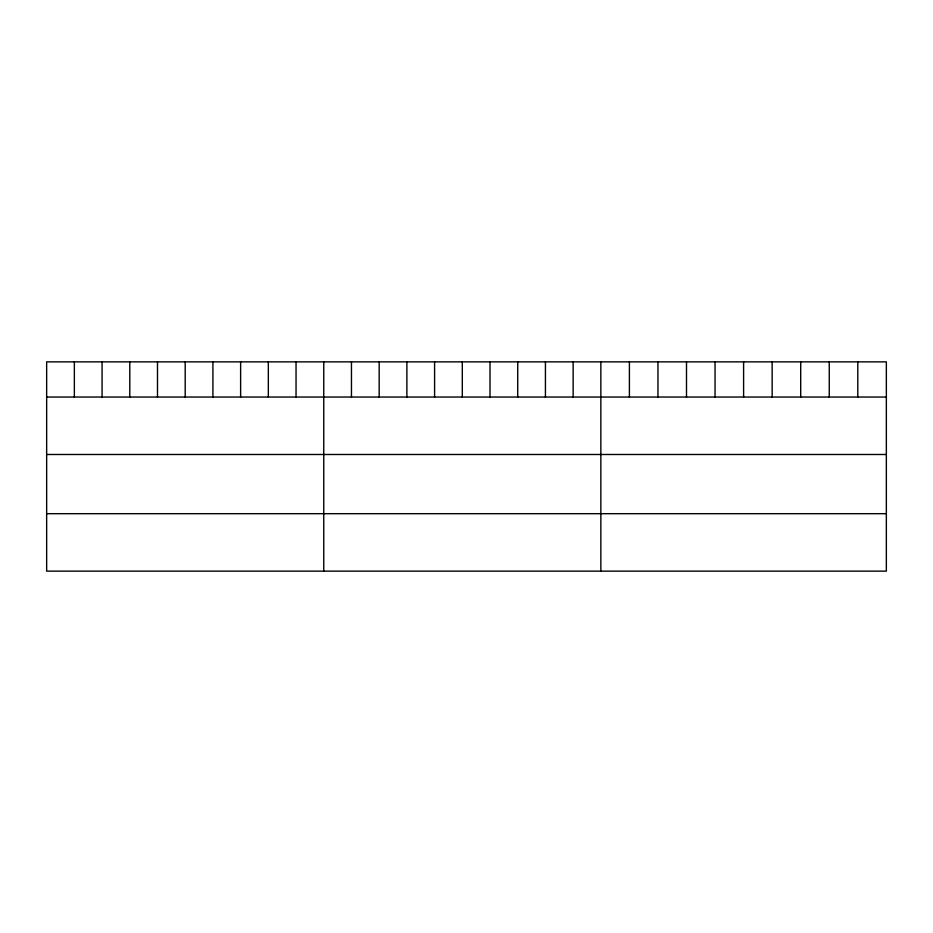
<?xml version="1.0" encoding="UTF-8"?>
<svg xmlns="http://www.w3.org/2000/svg" width="933" height="933" viewBox="0 0 933 933"><rect width="100%" height="100%" fill="white"/><g stroke="black" fill="none" stroke-linecap="round" stroke-linejoin="round"><path stroke-width="1.4" d="M886.35 397.038L886.35 571.136L46.65 571.136L46.65 361.864L886.35 361.864L886.35 397.038L46.65 397.038M46.65 454.488L886.35 454.488M46.65 513.686L886.35 513.686M857.8 361.864L857.8 397.038M829.25 361.864L829.25 397.038M800.701 361.864L800.701 397.038M772.151 361.864L772.151 397.038M743.601 361.864L743.601 397.038M715.051 361.864L715.051 397.038M686.501 361.864L686.501 397.038M657.952 361.864L657.952 397.038M629.402 361.864L629.402 397.038M600.852 361.864L600.852 571.136M573.142 361.864L573.142 397.038M545.432 361.864L545.432 397.038M517.722 361.864L517.722 397.038M490.012 361.864L490.012 397.038M462.301 361.864L462.301 397.038M434.591 361.864L434.591 397.038M406.881 361.864L406.881 397.038M379.171 361.864L379.171 397.038M351.461 361.864L351.461 397.038M323.751 361.864L323.751 571.136M296.041 361.864L296.041 397.038M268.331 361.864L268.331 397.038M240.621 361.864L240.621 397.038M212.911 361.864L212.911 397.038M185.201 361.864L185.201 397.038M157.49 361.864L157.49 397.038M129.78 361.864L129.78 397.038M102.07 361.864L102.07 397.038M74.36 361.864L74.36 397.038"/></g></svg>
